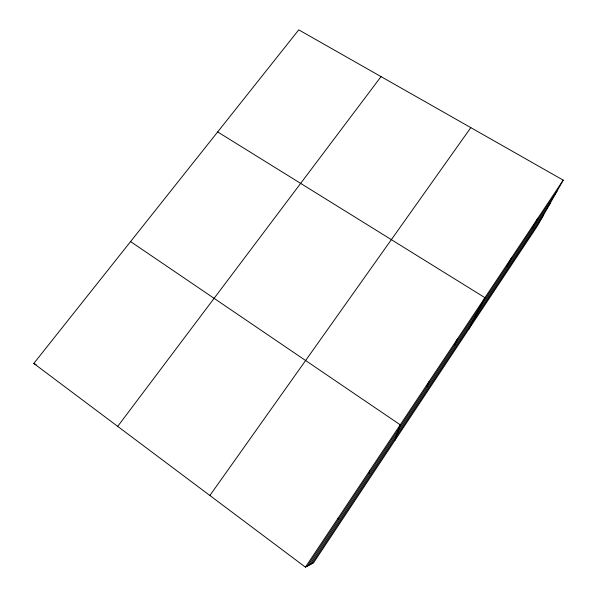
<?xml version="1.0" encoding="UTF-8"?>
<svg xmlns="http://www.w3.org/2000/svg" width="597" height="597" viewBox="0 0 597 597"><rect width="100%" height="100%" fill="white"/><g stroke="black" fill="none" stroke-linecap="round" stroke-linejoin="round"><path stroke-width="0.9" d="M369.289 473.167L369.536 470.914M395.05 440.183L400.236 424.818L130.571 241.584M427.004 386.468L429.221 381.304M454.332 345.424L457.444 338.939M468.727 329.313L484.921 297.679L217.674 131.922M506.928 266.411L511.696 257.494M532.255 228.367L537.785 218.323M563.217 180.145L537.546 225.748L313.5 562.889L305.433 567.15L33.783 363.454L298.746 29.85L563.217 180.145L305.433 567.15M307.418 566.098L556.964 191.256M309.589 564.956L550.098 203.45M311.649 563.866L543.516 215.151M209.868 495.488L470.817 127.639M117.699 426.377L381.043 76.617M33.783 363.454L36.201 364.73M337.947 518.338L338.783 518.987"/></g></svg>
